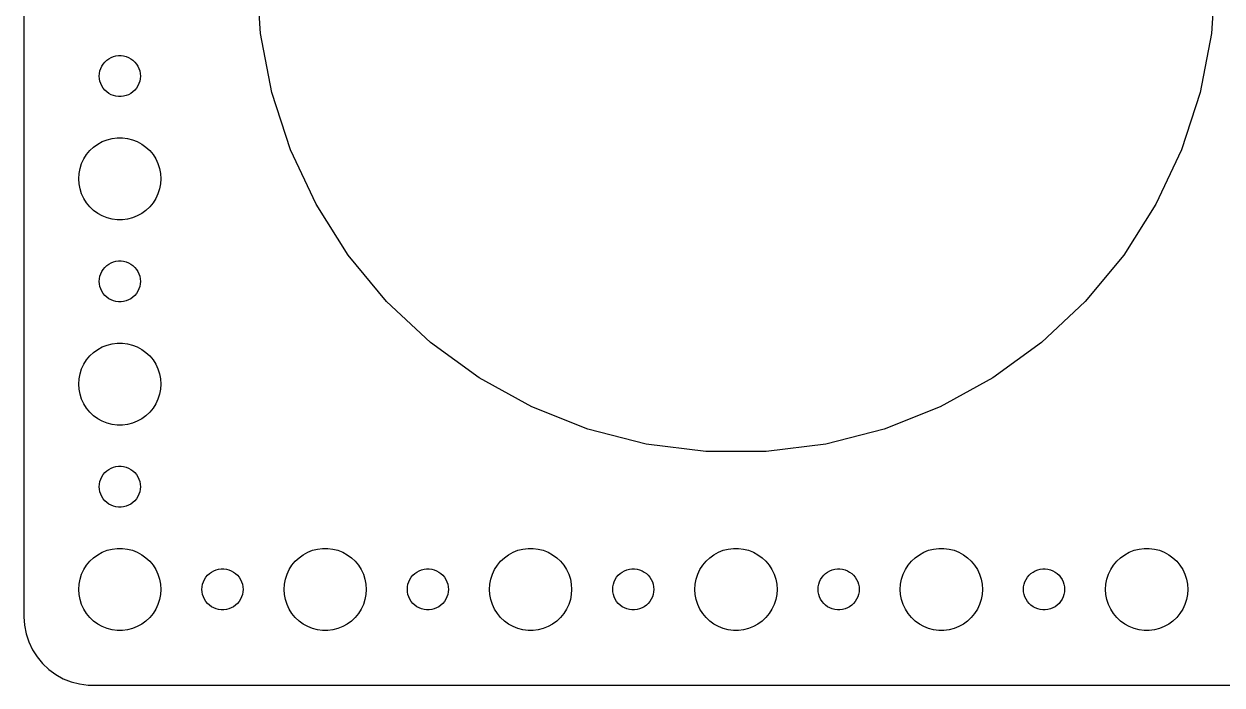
# Model space of a CAD drawing. Header units: metres. Extents: x -202 to 202, y 62 to 280.
# Drawn here: x -202 to -114.5, y 176 to 224.3 of the extents above; entities that cross this region are included whole.
import ezdxf

# ---------------------------------------------------------------- set-up
doc = ezdxf.new("R2010")
doc.units = ezdxf.units.M

msp = doc.modelspace()

# ---------------------------------------------------------------- linework, layer by layer
for p, q in [((-202, 275), (-202, 181)), ((-184.724, 223.613), (-185, 228)), ((-115, 228), (-115.276, 223.613)), ((-183.9, 219.296), (-184.724, 223.613)), ((-115.276, 223.613), (-116.1, 219.296)), ((-196.314, 221.223), (-196.214, 221.382)), ((-196.214, 221.382), (-196.093, 221.527)), ((-196.093, 221.527), (-195.956, 221.656)), ((-195.956, 221.656), (-195.804, 221.766)), ((-195.804, 221.766), (-195.639, 221.857)), ((-195.639, 221.857), (-195.464, 221.927)), ((-195.464, 221.927), (-195.281, 221.973)), ((-195.281, 221.973), (-195.094, 221.997)), ((-195.094, 221.997), (-194.906, 221.997)), ((-194.906, 221.997), (-194.719, 221.973)), ((-194.719, 221.973), (-194.536, 221.927)), ((-194.536, 221.927), (-194.361, 221.857)), ((-194.361, 221.857), (-194.196, 221.766)), ((-194.196, 221.766), (-194.044, 221.656)), ((-194.044, 221.656), (-193.907, 221.527)), ((-193.907, 221.527), (-193.786, 221.382)), ((-193.786, 221.382), (-193.686, 221.223)), ((-196.5, 220.5), (-196.488, 220.688)), ((-196.488, 220.312), (-196.5, 220.5)), ((-196.488, 220.688), (-196.453, 220.873)), ((-196.453, 220.873), (-196.395, 221.052)), ((-196.395, 221.052), (-196.314, 221.223)), ((-193.686, 221.223), (-193.605, 221.052)), ((-193.605, 221.052), (-193.547, 220.873)), ((-193.547, 220.873), (-193.512, 220.688)), ((-193.512, 220.688), (-193.5, 220.5)), ((-193.5, 220.5), (-193.512, 220.312)), ((-196.453, 220.127), (-196.488, 220.312)), ((-196.395, 219.948), (-196.453, 220.127)), ((-196.314, 219.777), (-196.395, 219.948)), ((-196.214, 219.618), (-196.314, 219.777)), ((-193.686, 219.777), (-193.786, 219.618)), ((-193.605, 219.948), (-193.686, 219.777)), ((-193.547, 220.127), (-193.605, 219.948)), ((-193.512, 220.312), (-193.547, 220.127)), ((-196.093, 219.473), (-196.214, 219.618)), ((-195.956, 219.344), (-196.093, 219.473)), ((-195.804, 219.234), (-195.956, 219.344)), ((-195.639, 219.143), (-195.804, 219.234)), ((-195.464, 219.073), (-195.639, 219.143)), ((-195.281, 219.027), (-195.464, 219.073)), ((-195.094, 219.003), (-195.281, 219.027)), ((-194.906, 219.003), (-195.094, 219.003)), ((-194.719, 219.027), (-194.906, 219.003)), ((-194.536, 219.073), (-194.719, 219.027)), ((-194.361, 219.143), (-194.536, 219.073)), ((-194.196, 219.234), (-194.361, 219.143)), ((-194.044, 219.344), (-194.196, 219.234)), ((-193.907, 219.473), (-194.044, 219.344)), ((-193.786, 219.618), (-193.907, 219.473)), ((-182.542, 215.116), (-183.9, 219.296)), ((-116.1, 219.296), (-117.458, 215.116)), ((-197.187, 215.054), (-196.912, 215.312)), ((-196.912, 215.312), (-196.607, 215.533)), ((-196.607, 215.533), (-196.277, 215.714)), ((-196.277, 215.714), (-195.927, 215.853)), ((-195.927, 215.853), (-195.562, 215.947)), ((-195.562, 215.947), (-195.188, 215.994)), ((-195.188, 215.994), (-194.812, 215.994)), ((-194.812, 215.994), (-194.438, 215.947)), ((-194.438, 215.947), (-194.073, 215.853)), ((-194.073, 215.853), (-193.723, 215.714)), ((-193.723, 215.714), (-193.393, 215.533)), ((-193.393, 215.533), (-193.088, 215.312)), ((-193.088, 215.312), (-192.813, 215.054)), ((-197.789, 214.104), (-197.629, 214.445)), ((-197.629, 214.445), (-197.427, 214.763)), ((-197.427, 214.763), (-197.187, 215.054)), ((-192.813, 215.054), (-192.573, 214.763)), ((-192.573, 214.763), (-192.371, 214.445)), ((-192.371, 214.445), (-192.211, 214.104)), ((-180.671, 211.139), (-182.542, 215.116)), ((-117.458, 215.116), (-119.329, 211.139)), ((-197.976, 213.376), (-197.906, 213.746)), ((-197.906, 213.746), (-197.789, 214.104)), ((-192.211, 214.104), (-192.094, 213.746)), ((-192.094, 213.746), (-192.024, 213.376)), ((-198, 213), (-197.976, 213.376)), ((-197.976, 212.624), (-198, 213)), ((-192.024, 213.376), (-192, 213)), ((-192, 213), (-192.024, 212.624)), ((-197.906, 212.254), (-197.976, 212.624)), ((-197.789, 211.896), (-197.906, 212.254)), ((-197.629, 211.555), (-197.789, 211.896)), ((-192.211, 211.896), (-192.371, 211.555)), ((-192.094, 212.254), (-192.211, 211.896)), ((-192.024, 212.624), (-192.094, 212.254)), ((-197.427, 211.237), (-197.629, 211.555)), ((-197.187, 210.946), (-197.427, 211.237)), ((-196.912, 210.688), (-197.187, 210.946)), ((-192.813, 210.946), (-193.088, 210.688)), ((-192.573, 211.237), (-192.813, 210.946)), ((-192.371, 211.555), (-192.573, 211.237)), ((-178.316, 207.428), (-180.671, 211.139)), ((-119.329, 211.139), (-121.684, 207.428)), ((-196.607, 210.467), (-196.912, 210.688)), ((-196.277, 210.286), (-196.607, 210.467)), ((-195.927, 210.147), (-196.277, 210.286)), ((-195.562, 210.053), (-195.927, 210.147)), ((-195.188, 210.006), (-195.562, 210.053)), ((-194.812, 210.006), (-195.188, 210.006)), ((-194.438, 210.053), (-194.812, 210.006)), ((-194.073, 210.147), (-194.438, 210.053)), ((-193.723, 210.286), (-194.073, 210.147)), ((-193.393, 210.467), (-193.723, 210.286)), ((-193.088, 210.688), (-193.393, 210.467)), ((-175.514, 204.041), (-178.316, 207.428)), ((-121.684, 207.428), (-124.486, 204.041)), ((-196.214, 206.382), (-196.093, 206.527)), ((-196.093, 206.527), (-195.956, 206.656)), ((-195.956, 206.656), (-195.804, 206.766)), ((-195.804, 206.766), (-195.639, 206.857)), ((-195.639, 206.857), (-195.464, 206.927)), ((-195.464, 206.927), (-195.281, 206.973)), ((-195.281, 206.973), (-195.094, 206.997)), ((-195.094, 206.997), (-194.906, 206.997)), ((-194.906, 206.997), (-194.719, 206.973)), ((-194.719, 206.973), (-194.536, 206.927)), ((-194.536, 206.927), (-194.361, 206.857)), ((-194.361, 206.857), (-194.196, 206.766)), ((-194.196, 206.766), (-194.044, 206.656)), ((-194.044, 206.656), (-193.907, 206.527)), ((-193.907, 206.527), (-193.786, 206.382)), ((-196.5, 205.5), (-196.488, 205.688)), ((-196.488, 205.688), (-196.453, 205.873)), ((-196.453, 205.873), (-196.395, 206.052)), ((-196.395, 206.052), (-196.314, 206.223)), ((-196.314, 206.223), (-196.214, 206.382)), ((-193.786, 206.382), (-193.686, 206.223)), ((-193.686, 206.223), (-193.605, 206.052)), ((-193.605, 206.052), (-193.547, 205.873)), ((-193.547, 205.873), (-193.512, 205.688)), ((-193.512, 205.688), (-193.5, 205.5)), ((-196.488, 205.312), (-196.5, 205.5)), ((-196.453, 205.127), (-196.488, 205.312)), ((-196.395, 204.948), (-196.453, 205.127)), ((-196.314, 204.777), (-196.395, 204.948)), ((-196.214, 204.618), (-196.314, 204.777)), ((-193.686, 204.777), (-193.786, 204.618)), ((-193.605, 204.948), (-193.686, 204.777)), ((-193.547, 205.127), (-193.605, 204.948)), ((-193.512, 205.312), (-193.547, 205.127)), ((-193.5, 205.5), (-193.512, 205.312)), ((-196.093, 204.473), (-196.214, 204.618)), ((-195.956, 204.344), (-196.093, 204.473)), ((-195.804, 204.234), (-195.956, 204.344)), ((-195.639, 204.143), (-195.804, 204.234)), ((-195.464, 204.073), (-195.639, 204.143)), ((-195.281, 204.027), (-195.464, 204.073)), ((-195.094, 204.003), (-195.281, 204.027)), ((-194.906, 204.003), (-195.094, 204.003)), ((-194.719, 204.027), (-194.906, 204.003)), ((-194.536, 204.073), (-194.719, 204.027)), ((-194.361, 204.143), (-194.536, 204.073)), ((-194.196, 204.234), (-194.361, 204.143)), ((-194.044, 204.344), (-194.196, 204.234)), ((-193.907, 204.473), (-194.044, 204.344)), ((-193.786, 204.618), (-193.907, 204.473)), ((-172.31, 201.032), (-175.514, 204.041)), ((-124.486, 204.041), (-127.69, 201.032)), ((-196.912, 200.312), (-196.607, 200.533)), ((-196.607, 200.533), (-196.277, 200.714)), ((-196.277, 200.714), (-195.927, 200.853)), ((-195.927, 200.853), (-195.562, 200.947)), ((-195.562, 200.947), (-195.188, 200.994)), ((-195.188, 200.994), (-194.812, 200.994)), ((-194.812, 200.994), (-194.438, 200.947)), ((-194.438, 200.947), (-194.073, 200.853)), ((-194.073, 200.853), (-193.723, 200.714)), ((-193.723, 200.714), (-193.393, 200.533)), ((-193.393, 200.533), (-193.088, 200.312)), ((-168.754, 198.449), (-172.31, 201.032)), ((-127.69, 201.032), (-131.246, 198.449)), ((-197.629, 199.445), (-197.427, 199.763)), ((-197.427, 199.763), (-197.187, 200.054)), ((-197.187, 200.054), (-196.912, 200.312)), ((-193.088, 200.312), (-192.813, 200.054)), ((-192.813, 200.054), (-192.573, 199.763)), ((-192.573, 199.763), (-192.371, 199.445)), ((-197.976, 198.376), (-197.906, 198.746)), ((-197.906, 198.746), (-197.789, 199.104)), ((-197.789, 199.104), (-197.629, 199.445)), ((-192.371, 199.445), (-192.211, 199.104)), ((-192.211, 199.104), (-192.094, 198.746)), ((-192.094, 198.746), (-192.024, 198.376)), ((-198, 198), (-197.976, 198.376)), ((-197.976, 197.624), (-198, 198)), ((-192.024, 198.376), (-192, 198)), ((-192, 198), (-192.024, 197.624)), ((-164.902, 196.331), (-168.754, 198.449)), ((-131.246, 198.449), (-135.098, 196.331)), ((-197.906, 197.254), (-197.976, 197.624)), ((-197.789, 196.896), (-197.906, 197.254)), ((-197.629, 196.555), (-197.789, 196.896)), ((-192.211, 196.896), (-192.371, 196.555)), ((-192.094, 197.254), (-192.211, 196.896)), ((-192.024, 197.624), (-192.094, 197.254)), ((-197.427, 196.237), (-197.629, 196.555)), ((-197.187, 195.946), (-197.427, 196.237)), ((-192.573, 196.237), (-192.813, 195.946)), ((-192.371, 196.555), (-192.573, 196.237)), ((-160.816, 194.713), (-164.902, 196.331)), ((-135.098, 196.331), (-139.184, 194.713)), ((-196.912, 195.688), (-197.187, 195.946)), ((-196.607, 195.467), (-196.912, 195.688)), ((-196.277, 195.286), (-196.607, 195.467)), ((-195.927, 195.147), (-196.277, 195.286)), ((-195.562, 195.053), (-195.927, 195.147)), ((-194.073, 195.147), (-194.438, 195.053)), ((-193.723, 195.286), (-194.073, 195.147)), ((-193.393, 195.467), (-193.723, 195.286)), ((-193.088, 195.688), (-193.393, 195.467)), ((-192.813, 195.946), (-193.088, 195.688)), ((-195.188, 195.006), (-195.562, 195.053)), ((-194.812, 195.006), (-195.188, 195.006)), ((-194.438, 195.053), (-194.812, 195.006)), ((-156.558, 193.62), (-160.816, 194.713)), ((-139.184, 194.713), (-143.442, 193.62)), ((-152.198, 193.069), (-156.558, 193.62)), ((-143.442, 193.62), (-147.802, 193.069)), ((-147.802, 193.069), (-152.198, 193.069)), ((-196.093, 191.527), (-195.956, 191.656)), ((-195.956, 191.656), (-195.804, 191.766)), ((-195.804, 191.766), (-195.639, 191.857)), ((-195.639, 191.857), (-195.464, 191.927)), ((-195.464, 191.927), (-195.281, 191.973)), ((-195.281, 191.973), (-195.094, 191.997)), ((-195.094, 191.997), (-194.906, 191.997)), ((-194.906, 191.997), (-194.719, 191.973)), ((-194.719, 191.973), (-194.536, 191.927)), ((-194.536, 191.927), (-194.361, 191.857)), ((-194.361, 191.857), (-194.196, 191.766)), ((-194.196, 191.766), (-194.044, 191.656)), ((-194.044, 191.656), (-193.907, 191.527)), ((-196.488, 190.688), (-196.453, 190.873)), ((-196.453, 190.873), (-196.395, 191.052)), ((-196.395, 191.052), (-196.314, 191.223)), ((-196.314, 191.223), (-196.214, 191.382)), ((-196.214, 191.382), (-196.093, 191.527)), ((-193.907, 191.527), (-193.786, 191.382)), ((-193.786, 191.382), (-193.686, 191.223)), ((-193.686, 191.223), (-193.605, 191.052)), ((-193.605, 191.052), (-193.547, 190.873)), ((-193.547, 190.873), (-193.512, 190.688)), ((-196.5, 190.5), (-196.488, 190.688)), ((-196.488, 190.312), (-196.5, 190.5)), ((-196.453, 190.127), (-196.488, 190.312)), ((-196.395, 189.948), (-196.453, 190.127)), ((-196.314, 189.777), (-196.395, 189.948)), ((-193.605, 189.948), (-193.686, 189.777)), ((-193.547, 190.127), (-193.605, 189.948)), ((-193.512, 190.312), (-193.547, 190.127)), ((-193.512, 190.688), (-193.5, 190.5)), ((-193.5, 190.5), (-193.512, 190.312)), ((-196.214, 189.618), (-196.314, 189.777)), ((-196.093, 189.473), (-196.214, 189.618)), ((-195.956, 189.344), (-196.093, 189.473)), ((-195.804, 189.234), (-195.956, 189.344)), ((-195.639, 189.143), (-195.804, 189.234)), ((-195.464, 189.073), (-195.639, 189.143)), ((-195.281, 189.027), (-195.464, 189.073)), ((-195.094, 189.003), (-195.281, 189.027)), ((-194.906, 189.003), (-195.094, 189.003)), ((-194.719, 189.027), (-194.906, 189.003)), ((-194.536, 189.073), (-194.719, 189.027)), ((-194.361, 189.143), (-194.536, 189.073)), ((-194.196, 189.234), (-194.361, 189.143)), ((-194.044, 189.344), (-194.196, 189.234)), ((-193.907, 189.473), (-194.044, 189.344)), ((-193.786, 189.618), (-193.907, 189.473)), ((-193.686, 189.777), (-193.786, 189.618)), ((-196.912, 185.312), (-196.607, 185.533)), ((-196.607, 185.533), (-196.277, 185.714)), ((-196.277, 185.714), (-195.927, 185.853)), ((-195.927, 185.853), (-195.562, 185.947)), ((-195.562, 185.947), (-195.188, 185.994)), ((-195.188, 185.994), (-194.812, 185.994)), ((-194.812, 185.994), (-194.438, 185.947)), ((-194.438, 185.947), (-194.073, 185.853)), ((-194.073, 185.853), (-193.723, 185.714)), ((-193.723, 185.714), (-193.393, 185.533)), ((-193.393, 185.533), (-193.088, 185.312)), ((-181.912, 185.312), (-181.607, 185.533)), ((-181.607, 185.533), (-181.277, 185.714)), ((-181.277, 185.714), (-180.927, 185.853)), ((-180.927, 185.853), (-180.562, 185.947)), ((-180.562, 185.947), (-180.188, 185.994)), ((-180.188, 185.994), (-179.812, 185.994)), ((-179.812, 185.994), (-179.438, 185.947)), ((-179.438, 185.947), (-179.073, 185.853)), ((-179.073, 185.853), (-178.723, 185.714)), ((-178.723, 185.714), (-178.393, 185.533)), ((-178.393, 185.533), (-178.088, 185.312)), ((-166.912, 185.312), (-166.607, 185.533)), ((-166.607, 185.533), (-166.277, 185.714)), ((-166.277, 185.714), (-165.927, 185.853)), ((-165.927, 185.853), (-165.562, 185.947)), ((-165.562, 185.947), (-165.188, 185.994)), ((-165.188, 185.994), (-164.812, 185.994)), ((-164.812, 185.994), (-164.438, 185.947)), ((-164.438, 185.947), (-164.073, 185.853)), ((-164.073, 185.853), (-163.723, 185.714)), ((-163.723, 185.714), (-163.393, 185.533)), ((-163.393, 185.533), (-163.088, 185.312)), ((-151.912, 185.312), (-151.607, 185.533)), ((-151.607, 185.533), (-151.277, 185.714)), ((-151.277, 185.714), (-150.927, 185.853)), ((-150.927, 185.853), (-150.562, 185.947)), ((-150.562, 185.947), (-150.188, 185.994)), ((-150.188, 185.994), (-149.812, 185.994)), ((-149.812, 185.994), (-149.438, 185.947)), ((-149.438, 185.947), (-149.073, 185.853)), ((-149.073, 185.853), (-148.723, 185.714)), ((-148.723, 185.714), (-148.393, 185.533)), ((-148.393, 185.533), (-148.088, 185.312)), ((-136.912, 185.312), (-136.607, 185.533)), ((-136.607, 185.533), (-136.277, 185.714)), ((-136.277, 185.714), (-135.927, 185.853)), ((-135.927, 185.853), (-135.562, 185.947)), ((-135.562, 185.947), (-135.188, 185.994)), ((-135.188, 185.994), (-134.812, 185.994)), ((-134.812, 185.994), (-134.438, 185.947)), ((-134.438, 185.947), (-134.073, 185.853)), ((-134.073, 185.853), (-133.723, 185.714)), ((-133.723, 185.714), (-133.393, 185.533)), ((-133.393, 185.533), (-133.088, 185.312)), ((-121.912, 185.312), (-121.607, 185.533)), ((-121.607, 185.533), (-121.277, 185.714)), ((-121.277, 185.714), (-120.927, 185.853)), ((-120.927, 185.853), (-120.562, 185.947)), ((-120.562, 185.947), (-120.188, 185.994)), ((-120.188, 185.994), (-119.812, 185.994)), ((-119.812, 185.994), (-119.438, 185.947)), ((-119.438, 185.947), (-119.073, 185.853)), ((-119.073, 185.853), (-118.723, 185.714)), ((-118.723, 185.714), (-118.393, 185.533)), ((-118.393, 185.533), (-118.088, 185.312)), ((-197.629, 184.445), (-197.427, 184.763)), ((-197.427, 184.763), (-197.187, 185.054)), ((-197.187, 185.054), (-196.912, 185.312)), ((-193.088, 185.312), (-192.813, 185.054)), ((-192.813, 185.054), (-192.573, 184.763)), ((-192.573, 184.763), (-192.371, 184.445)), ((-182.629, 184.445), (-182.427, 184.763)), ((-182.427, 184.763), (-182.187, 185.054)), ((-182.187, 185.054), (-181.912, 185.312)), ((-178.088, 185.312), (-177.813, 185.054)), ((-177.813, 185.054), (-177.573, 184.763)), ((-177.573, 184.763), (-177.371, 184.445)), ((-167.629, 184.445), (-167.427, 184.763)), ((-167.427, 184.763), (-167.187, 185.054)), ((-167.187, 185.054), (-166.912, 185.312)), ((-163.088, 185.312), (-162.813, 185.054)), ((-162.813, 185.054), (-162.573, 184.763)), ((-162.573, 184.763), (-162.371, 184.445)), ((-152.629, 184.445), (-152.427, 184.763)), ((-152.427, 184.763), (-152.187, 185.054)), ((-152.187, 185.054), (-151.912, 185.312)), ((-148.088, 185.312), (-147.813, 185.054)), ((-147.813, 185.054), (-147.573, 184.763)), ((-147.573, 184.763), (-147.371, 184.445)), ((-137.629, 184.445), (-137.427, 184.763)), ((-137.427, 184.763), (-137.187, 185.054)), ((-137.187, 185.054), (-136.912, 185.312)), ((-133.088, 185.312), (-132.813, 185.054)), ((-132.813, 185.054), (-132.573, 184.763)), ((-132.573, 184.763), (-132.371, 184.445)), ((-122.629, 184.445), (-122.427, 184.763)), ((-122.427, 184.763), (-122.187, 185.054)), ((-122.187, 185.054), (-121.912, 185.312)), ((-118.088, 185.312), (-117.813, 185.054)), ((-117.813, 185.054), (-117.573, 184.763)), ((-117.573, 184.763), (-117.371, 184.445)), ((-197.906, 183.746), (-197.789, 184.104)), ((-197.789, 184.104), (-197.629, 184.445)), ((-192.371, 184.445), (-192.211, 184.104)), ((-192.211, 184.104), (-192.094, 183.746)), ((-188.814, 183.723), (-188.714, 183.882)), ((-188.714, 183.882), (-188.593, 184.027)), ((-188.593, 184.027), (-188.456, 184.156)), ((-188.456, 184.156), (-188.304, 184.266)), ((-188.304, 184.266), (-188.139, 184.357)), ((-188.139, 184.357), (-187.964, 184.427)), ((-187.964, 184.427), (-187.781, 184.473)), ((-187.781, 184.473), (-187.594, 184.497)), ((-187.594, 184.497), (-187.406, 184.497)), ((-187.406, 184.497), (-187.219, 184.473)), ((-187.219, 184.473), (-187.036, 184.427)), ((-187.036, 184.427), (-186.861, 184.357)), ((-186.861, 184.357), (-186.696, 184.266)), ((-186.696, 184.266), (-186.544, 184.156)), ((-186.544, 184.156), (-186.407, 184.027)), ((-186.407, 184.027), (-186.286, 183.882)), ((-186.286, 183.882), (-186.186, 183.723)), ((-182.906, 183.746), (-182.789, 184.104)), ((-182.789, 184.104), (-182.629, 184.445)), ((-177.371, 184.445), (-177.211, 184.104)), ((-177.211, 184.104), (-177.094, 183.746)), ((-173.814, 183.723), (-173.714, 183.882)), ((-173.714, 183.882), (-173.593, 184.027)), ((-173.593, 184.027), (-173.456, 184.156)), ((-173.456, 184.156), (-173.304, 184.266)), ((-173.304, 184.266), (-173.139, 184.357)), ((-173.139, 184.357), (-172.964, 184.427)), ((-172.964, 184.427), (-172.781, 184.473)), ((-172.781, 184.473), (-172.594, 184.497)), ((-172.594, 184.497), (-172.406, 184.497)), ((-172.406, 184.497), (-172.219, 184.473)), ((-172.219, 184.473), (-172.036, 184.427)), ((-172.036, 184.427), (-171.861, 184.357)), ((-171.861, 184.357), (-171.696, 184.266)), ((-171.696, 184.266), (-171.544, 184.156)), ((-171.544, 184.156), (-171.407, 184.027)), ((-171.407, 184.027), (-171.286, 183.882)), ((-171.286, 183.882), (-171.186, 183.723)), ((-167.906, 183.746), (-167.789, 184.104)), ((-167.789, 184.104), (-167.629, 184.445)), ((-162.371, 184.445), (-162.211, 184.104)), ((-162.211, 184.104), (-162.094, 183.746)), ((-158.814, 183.723), (-158.714, 183.882)), ((-158.714, 183.882), (-158.593, 184.027)), ((-158.593, 184.027), (-158.456, 184.156)), ((-158.456, 184.156), (-158.304, 184.266)), ((-158.304, 184.266), (-158.139, 184.357)), ((-158.139, 184.357), (-157.964, 184.427)), ((-157.964, 184.427), (-157.781, 184.473)), ((-157.781, 184.473), (-157.594, 184.497)), ((-157.594, 184.497), (-157.406, 184.497)), ((-157.406, 184.497), (-157.219, 184.473)), ((-157.219, 184.473), (-157.036, 184.427)), ((-157.036, 184.427), (-156.861, 184.357)), ((-156.861, 184.357), (-156.696, 184.266)), ((-156.696, 184.266), (-156.544, 184.156)), ((-156.544, 184.156), (-156.407, 184.027)), ((-156.407, 184.027), (-156.286, 183.882)), ((-156.286, 183.882), (-156.186, 183.723)), ((-152.906, 183.746), (-152.789, 184.104)), ((-152.789, 184.104), (-152.629, 184.445)), ((-147.371, 184.445), (-147.211, 184.104)), ((-147.211, 184.104), (-147.094, 183.746)), ((-143.814, 183.723), (-143.714, 183.882)), ((-143.714, 183.882), (-143.593, 184.027)), ((-143.593, 184.027), (-143.456, 184.156)), ((-143.456, 184.156), (-143.304, 184.266)), ((-143.304, 184.266), (-143.139, 184.357)), ((-143.139, 184.357), (-142.964, 184.427)), ((-142.964, 184.427), (-142.781, 184.473)), ((-142.781, 184.473), (-142.594, 184.497)), ((-142.594, 184.497), (-142.406, 184.497)), ((-142.406, 184.497), (-142.219, 184.473)), ((-142.219, 184.473), (-142.036, 184.427)), ((-142.036, 184.427), (-141.861, 184.357)), ((-141.861, 184.357), (-141.696, 184.266)), ((-141.696, 184.266), (-141.544, 184.156)), ((-141.544, 184.156), (-141.407, 184.027)), ((-141.407, 184.027), (-141.286, 183.882)), ((-141.286, 183.882), (-141.186, 183.723)), ((-137.906, 183.746), (-137.789, 184.104)), ((-137.789, 184.104), (-137.629, 184.445)), ((-132.371, 184.445), (-132.211, 184.104)), ((-132.211, 184.104), (-132.094, 183.746)), ((-128.814, 183.723), (-128.714, 183.882)), ((-128.714, 183.882), (-128.593, 184.027)), ((-128.593, 184.027), (-128.456, 184.156)), ((-128.456, 184.156), (-128.304, 184.266)), ((-128.304, 184.266), (-128.139, 184.357)), ((-128.139, 184.357), (-127.964, 184.427)), ((-127.964, 184.427), (-127.781, 184.473)), ((-127.781, 184.473), (-127.594, 184.497)), ((-127.594, 184.497), (-127.406, 184.497)), ((-127.406, 184.497), (-127.219, 184.473)), ((-127.219, 184.473), (-127.036, 184.427)), ((-127.036, 184.427), (-126.861, 184.357)), ((-126.861, 184.357), (-126.696, 184.266)), ((-126.696, 184.266), (-126.544, 184.156)), ((-126.544, 184.156), (-126.407, 184.027)), ((-126.407, 184.027), (-126.286, 183.882)), ((-126.286, 183.882), (-126.186, 183.723)), ((-122.906, 183.746), (-122.789, 184.104)), ((-122.789, 184.104), (-122.629, 184.445)), ((-117.371, 184.445), (-117.211, 184.104)), ((-117.211, 184.104), (-117.094, 183.746)), ((-198, 183), (-197.976, 183.376)), ((-197.976, 182.624), (-198, 183)), ((-197.976, 183.376), (-197.906, 183.746)), ((-192.094, 183.746), (-192.024, 183.376)), ((-192.024, 183.376), (-192, 183)), ((-192, 183), (-192.024, 182.624)), ((-189, 183), (-188.988, 183.188)), ((-188.988, 182.812), (-189, 183)), ((-188.988, 183.188), (-188.953, 183.373)), ((-188.953, 183.373), (-188.895, 183.552)), ((-188.895, 183.552), (-188.814, 183.723)), ((-186.186, 183.723), (-186.105, 183.552)), ((-186.105, 183.552), (-186.047, 183.373)), ((-186.047, 183.373), (-186.012, 183.188)), ((-186.012, 183.188), (-186, 183)), ((-186, 183), (-186.012, 182.812)), ((-183, 183), (-182.976, 183.376)), ((-182.976, 182.624), (-183, 183)), ((-182.976, 183.376), (-182.906, 183.746)), ((-177.094, 183.746), (-177.024, 183.376)), ((-177.024, 183.376), (-177, 183)), ((-177, 183), (-177.024, 182.624)), ((-174, 183), (-173.988, 183.188)), ((-173.988, 182.812), (-174, 183)), ((-173.988, 183.188), (-173.953, 183.373)), ((-173.953, 183.373), (-173.895, 183.552)), ((-173.895, 183.552), (-173.814, 183.723)), ((-171.186, 183.723), (-171.105, 183.552)), ((-171.105, 183.552), (-171.047, 183.373)), ((-171.047, 183.373), (-171.012, 183.188)), ((-171.012, 183.188), (-171, 183)), ((-171, 183), (-171.012, 182.812)), ((-168, 183), (-167.976, 183.376)), ((-167.976, 182.624), (-168, 183)), ((-167.976, 183.376), (-167.906, 183.746)), ((-162.094, 183.746), (-162.024, 183.376)), ((-162.024, 183.376), (-162, 183)), ((-162, 183), (-162.024, 182.624)), ((-159, 183), (-158.988, 183.188)), ((-158.988, 182.812), (-159, 183)), ((-158.988, 183.188), (-158.953, 183.373)), ((-158.953, 183.373), (-158.895, 183.552)), ((-158.895, 183.552), (-158.814, 183.723)), ((-156.186, 183.723), (-156.105, 183.552)), ((-156.105, 183.552), (-156.047, 183.373)), ((-156.047, 183.373), (-156.012, 183.188)), ((-156.012, 183.188), (-156, 183)), ((-156, 183), (-156.012, 182.812)), ((-153, 183), (-152.976, 183.376)), ((-152.976, 182.624), (-153, 183)), ((-152.976, 183.376), (-152.906, 183.746)), ((-147.094, 183.746), (-147.024, 183.376)), ((-147.024, 183.376), (-147, 183)), ((-147, 183), (-147.024, 182.624)), ((-144, 183), (-143.988, 183.188)), ((-143.988, 182.812), (-144, 183)), ((-143.988, 183.188), (-143.953, 183.373)), ((-143.953, 183.373), (-143.895, 183.552)), ((-143.895, 183.552), (-143.814, 183.723)), ((-141.186, 183.723), (-141.105, 183.552)), ((-141.105, 183.552), (-141.047, 183.373)), ((-141.047, 183.373), (-141.012, 183.188)), ((-141.012, 183.188), (-141, 183)), ((-141, 183), (-141.012, 182.812)), ((-138, 183), (-137.976, 183.376)), ((-137.976, 182.624), (-138, 183)), ((-137.976, 183.376), (-137.906, 183.746)), ((-132.094, 183.746), (-132.024, 183.376)), ((-132.024, 183.376), (-132, 183)), ((-132, 183), (-132.024, 182.624)), ((-129, 183), (-128.988, 183.188)), ((-128.988, 182.812), (-129, 183)), ((-128.988, 183.188), (-128.953, 183.373)), ((-128.953, 183.373), (-128.895, 183.552)), ((-128.895, 183.552), (-128.814, 183.723)), ((-126.186, 183.723), (-126.105, 183.552)), ((-126.105, 183.552), (-126.047, 183.373)), ((-126.047, 183.373), (-126.012, 183.188)), ((-126.012, 183.188), (-126, 183)), ((-126, 183), (-126.012, 182.812)), ((-123, 183), (-122.976, 183.376)), ((-122.976, 182.624), (-123, 183)), ((-122.976, 183.376), (-122.906, 183.746)), ((-117.094, 183.746), (-117.024, 183.376)), ((-117.024, 183.376), (-117, 183)), ((-117, 183), (-117.024, 182.624)), ((-197.906, 182.254), (-197.976, 182.624)), ((-197.789, 181.896), (-197.906, 182.254)), ((-192.094, 182.254), (-192.211, 181.896)), ((-192.024, 182.624), (-192.094, 182.254)), ((-188.953, 182.627), (-188.988, 182.812)), ((-188.895, 182.448), (-188.953, 182.627)), ((-188.814, 182.277), (-188.895, 182.448)), ((-188.714, 182.118), (-188.814, 182.277)), ((-188.593, 181.973), (-188.714, 182.118)), ((-186.286, 182.118), (-186.407, 181.973)), ((-186.186, 182.277), (-186.286, 182.118)), ((-186.105, 182.448), (-186.186, 182.277)), ((-186.047, 182.627), (-186.105, 182.448)), ((-186.012, 182.812), (-186.047, 182.627)), ((-182.906, 182.254), (-182.976, 182.624)), ((-182.789, 181.896), (-182.906, 182.254)), ((-177.094, 182.254), (-177.211, 181.896)), ((-177.024, 182.624), (-177.094, 182.254)), ((-173.953, 182.627), (-173.988, 182.812)), ((-173.895, 182.448), (-173.953, 182.627)), ((-173.814, 182.277), (-173.895, 182.448)), ((-173.714, 182.118), (-173.814, 182.277)), ((-173.593, 181.973), (-173.714, 182.118)), ((-171.286, 182.118), (-171.407, 181.973)), ((-171.186, 182.277), (-171.286, 182.118)), ((-171.105, 182.448), (-171.186, 182.277)), ((-171.047, 182.627), (-171.105, 182.448)), ((-171.012, 182.812), (-171.047, 182.627)), ((-167.906, 182.254), (-167.976, 182.624)), ((-167.789, 181.896), (-167.906, 182.254)), ((-162.094, 182.254), (-162.211, 181.896)), ((-162.024, 182.624), (-162.094, 182.254)), ((-158.953, 182.627), (-158.988, 182.812)), ((-158.895, 182.448), (-158.953, 182.627)), ((-158.814, 182.277), (-158.895, 182.448)), ((-158.714, 182.118), (-158.814, 182.277)), ((-158.593, 181.973), (-158.714, 182.118)), ((-156.286, 182.118), (-156.407, 181.973)), ((-156.186, 182.277), (-156.286, 182.118)), ((-156.105, 182.448), (-156.186, 182.277)), ((-156.047, 182.627), (-156.105, 182.448)), ((-156.012, 182.812), (-156.047, 182.627)), ((-152.906, 182.254), (-152.976, 182.624)), ((-152.789, 181.896), (-152.906, 182.254)), ((-147.094, 182.254), (-147.211, 181.896)), ((-147.024, 182.624), (-147.094, 182.254)), ((-143.953, 182.627), (-143.988, 182.812)), ((-143.895, 182.448), (-143.953, 182.627)), ((-143.814, 182.277), (-143.895, 182.448)), ((-143.714, 182.118), (-143.814, 182.277)), ((-143.593, 181.973), (-143.714, 182.118)), ((-141.286, 182.118), (-141.407, 181.973)), ((-141.186, 182.277), (-141.286, 182.118)), ((-141.105, 182.448), (-141.186, 182.277)), ((-141.047, 182.627), (-141.105, 182.448)), ((-141.012, 182.812), (-141.047, 182.627)), ((-137.906, 182.254), (-137.976, 182.624)), ((-137.789, 181.896), (-137.906, 182.254)), ((-132.094, 182.254), (-132.211, 181.896)), ((-132.024, 182.624), (-132.094, 182.254)), ((-128.953, 182.627), (-128.988, 182.812)), ((-128.895, 182.448), (-128.953, 182.627)), ((-128.814, 182.277), (-128.895, 182.448)), ((-128.714, 182.118), (-128.814, 182.277)), ((-128.593, 181.973), (-128.714, 182.118)), ((-126.286, 182.118), (-126.407, 181.973)), ((-126.186, 182.277), (-126.286, 182.118)), ((-126.105, 182.448), (-126.186, 182.277)), ((-126.047, 182.627), (-126.105, 182.448)), ((-126.012, 182.812), (-126.047, 182.627)), ((-122.906, 182.254), (-122.976, 182.624)), ((-122.789, 181.896), (-122.906, 182.254)), ((-117.094, 182.254), (-117.211, 181.896)), ((-117.024, 182.624), (-117.094, 182.254)), ((-197.629, 181.555), (-197.789, 181.896)), ((-197.427, 181.237), (-197.629, 181.555)), ((-197.187, 180.946), (-197.427, 181.237)), ((-192.573, 181.237), (-192.813, 180.946)), ((-192.371, 181.555), (-192.573, 181.237)), ((-192.211, 181.896), (-192.371, 181.555)), ((-188.456, 181.844), (-188.593, 181.973)), ((-188.304, 181.734), (-188.456, 181.844)), ((-188.139, 181.643), (-188.304, 181.734)), ((-187.964, 181.573), (-188.139, 181.643)), ((-187.781, 181.527), (-187.964, 181.573)), ((-187.594, 181.503), (-187.781, 181.527)), ((-187.406, 181.503), (-187.594, 181.503)), ((-187.219, 181.527), (-187.406, 181.503)), ((-187.036, 181.573), (-187.219, 181.527)), ((-186.861, 181.643), (-187.036, 181.573)), ((-186.696, 181.734), (-186.861, 181.643)), ((-186.544, 181.844), (-186.696, 181.734)), ((-186.407, 181.973), (-186.544, 181.844)), ((-182.629, 181.555), (-182.789, 181.896)), ((-182.427, 181.237), (-182.629, 181.555)), ((-182.187, 180.946), (-182.427, 181.237)), ((-177.573, 181.237), (-177.813, 180.946)), ((-177.371, 181.555), (-177.573, 181.237)), ((-177.211, 181.896), (-177.371, 181.555)), ((-173.456, 181.844), (-173.593, 181.973)), ((-173.304, 181.734), (-173.456, 181.844)), ((-173.139, 181.643), (-173.304, 181.734)), ((-172.964, 181.573), (-173.139, 181.643)), ((-172.781, 181.527), (-172.964, 181.573)), ((-172.594, 181.503), (-172.781, 181.527)), ((-172.406, 181.503), (-172.594, 181.503)), ((-172.219, 181.527), (-172.406, 181.503)), ((-172.036, 181.573), (-172.219, 181.527)), ((-171.861, 181.643), (-172.036, 181.573)), ((-171.696, 181.734), (-171.861, 181.643)), ((-171.544, 181.844), (-171.696, 181.734)), ((-171.407, 181.973), (-171.544, 181.844)), ((-167.629, 181.555), (-167.789, 181.896)), ((-167.427, 181.237), (-167.629, 181.555)), ((-167.187, 180.946), (-167.427, 181.237)), ((-162.573, 181.237), (-162.813, 180.946)), ((-162.371, 181.555), (-162.573, 181.237)), ((-162.211, 181.896), (-162.371, 181.555)), ((-158.456, 181.844), (-158.593, 181.973)), ((-158.304, 181.734), (-158.456, 181.844)), ((-158.139, 181.643), (-158.304, 181.734)), ((-157.964, 181.573), (-158.139, 181.643)), ((-157.781, 181.527), (-157.964, 181.573)), ((-157.594, 181.503), (-157.781, 181.527)), ((-157.406, 181.503), (-157.594, 181.503)), ((-157.219, 181.527), (-157.406, 181.503)), ((-157.036, 181.573), (-157.219, 181.527)), ((-156.861, 181.643), (-157.036, 181.573)), ((-156.696, 181.734), (-156.861, 181.643)), ((-156.544, 181.844), (-156.696, 181.734)), ((-156.407, 181.973), (-156.544, 181.844)), ((-152.629, 181.555), (-152.789, 181.896)), ((-152.427, 181.237), (-152.629, 181.555)), ((-152.187, 180.946), (-152.427, 181.237)), ((-147.573, 181.237), (-147.813, 180.946)), ((-147.371, 181.555), (-147.573, 181.237)), ((-147.211, 181.896), (-147.371, 181.555)), ((-143.456, 181.844), (-143.593, 181.973)), ((-143.304, 181.734), (-143.456, 181.844)), ((-143.139, 181.643), (-143.304, 181.734)), ((-142.964, 181.573), (-143.139, 181.643)), ((-142.781, 181.527), (-142.964, 181.573)), ((-142.594, 181.503), (-142.781, 181.527)), ((-142.406, 181.503), (-142.594, 181.503)), ((-142.219, 181.527), (-142.406, 181.503)), ((-142.036, 181.573), (-142.219, 181.527)), ((-141.861, 181.643), (-142.036, 181.573)), ((-141.696, 181.734), (-141.861, 181.643)), ((-141.544, 181.844), (-141.696, 181.734)), ((-141.407, 181.973), (-141.544, 181.844)), ((-137.629, 181.555), (-137.789, 181.896)), ((-137.427, 181.237), (-137.629, 181.555)), ((-137.187, 180.946), (-137.427, 181.237)), ((-132.573, 181.237), (-132.813, 180.946)), ((-132.371, 181.555), (-132.573, 181.237)), ((-132.211, 181.896), (-132.371, 181.555)), ((-128.456, 181.844), (-128.593, 181.973)), ((-128.304, 181.734), (-128.456, 181.844)), ((-128.139, 181.643), (-128.304, 181.734)), ((-127.964, 181.573), (-128.139, 181.643)), ((-127.781, 181.527), (-127.964, 181.573)), ((-127.594, 181.503), (-127.781, 181.527)), ((-127.406, 181.503), (-127.594, 181.503)), ((-127.219, 181.527), (-127.406, 181.503)), ((-127.036, 181.573), (-127.219, 181.527)), ((-126.861, 181.643), (-127.036, 181.573)), ((-126.696, 181.734), (-126.861, 181.643)), ((-126.544, 181.844), (-126.696, 181.734)), ((-126.407, 181.973), (-126.544, 181.844)), ((-122.629, 181.555), (-122.789, 181.896)), ((-122.427, 181.237), (-122.629, 181.555)), ((-122.187, 180.946), (-122.427, 181.237)), ((-117.573, 181.237), (-117.813, 180.946)), ((-117.371, 181.555), (-117.573, 181.237)), ((-117.211, 181.896), (-117.371, 181.555)), ((-202, 181), (-201.961, 180.373)), ((-201.961, 180.373), (-201.843, 179.757)), ((-196.912, 180.688), (-197.187, 180.946)), ((-196.607, 180.467), (-196.912, 180.688)), ((-196.277, 180.286), (-196.607, 180.467)), ((-195.927, 180.147), (-196.277, 180.286)), ((-193.723, 180.286), (-194.073, 180.147)), ((-193.393, 180.467), (-193.723, 180.286)), ((-193.088, 180.688), (-193.393, 180.467)), ((-192.813, 180.946), (-193.088, 180.688)), ((-181.912, 180.688), (-182.187, 180.946)), ((-181.607, 180.467), (-181.912, 180.688)), ((-181.277, 180.286), (-181.607, 180.467)), ((-180.927, 180.147), (-181.277, 180.286)), ((-178.723, 180.286), (-179.073, 180.147)), ((-178.393, 180.467), (-178.723, 180.286)), ((-178.088, 180.688), (-178.393, 180.467)), ((-177.813, 180.946), (-178.088, 180.688)), ((-166.912, 180.688), (-167.187, 180.946)), ((-166.607, 180.467), (-166.912, 180.688)), ((-166.277, 180.286), (-166.607, 180.467)), ((-165.927, 180.147), (-166.277, 180.286)), ((-163.723, 180.286), (-164.073, 180.147)), ((-163.393, 180.467), (-163.723, 180.286)), ((-163.088, 180.688), (-163.393, 180.467)), ((-162.813, 180.946), (-163.088, 180.688)), ((-151.912, 180.688), (-152.187, 180.946)), ((-151.607, 180.467), (-151.912, 180.688)), ((-151.277, 180.286), (-151.607, 180.467)), ((-150.927, 180.147), (-151.277, 180.286)), ((-148.723, 180.286), (-149.073, 180.147)), ((-148.393, 180.467), (-148.723, 180.286)), ((-148.088, 180.688), (-148.393, 180.467)), ((-147.813, 180.946), (-148.088, 180.688)), ((-136.912, 180.688), (-137.187, 180.946)), ((-136.607, 180.467), (-136.912, 180.688)), ((-136.277, 180.286), (-136.607, 180.467)), ((-135.927, 180.147), (-136.277, 180.286)), ((-133.723, 180.286), (-134.073, 180.147)), ((-133.393, 180.467), (-133.723, 180.286)), ((-133.088, 180.688), (-133.393, 180.467)), ((-132.813, 180.946), (-133.088, 180.688)), ((-121.912, 180.688), (-122.187, 180.946)), ((-121.607, 180.467), (-121.912, 180.688)), ((-121.277, 180.286), (-121.607, 180.467)), ((-120.927, 180.147), (-121.277, 180.286)), ((-118.723, 180.286), (-119.073, 180.147)), ((-118.393, 180.467), (-118.723, 180.286)), ((-118.088, 180.688), (-118.393, 180.467)), ((-117.813, 180.946), (-118.088, 180.688)), ((-201.843, 179.757), (-201.649, 179.159)), ((-195.562, 180.053), (-195.927, 180.147)), ((-195.188, 180.006), (-195.562, 180.053)), ((-194.812, 180.006), (-195.188, 180.006)), ((-194.438, 180.053), (-194.812, 180.006)), ((-194.073, 180.147), (-194.438, 180.053)), ((-180.562, 180.053), (-180.927, 180.147)), ((-180.188, 180.006), (-180.562, 180.053)), ((-179.812, 180.006), (-180.188, 180.006)), ((-179.438, 180.053), (-179.812, 180.006)), ((-179.073, 180.147), (-179.438, 180.053)), ((-165.562, 180.053), (-165.927, 180.147)), ((-165.188, 180.006), (-165.562, 180.053)), ((-164.812, 180.006), (-165.188, 180.006)), ((-164.438, 180.053), (-164.812, 180.006)), ((-164.073, 180.147), (-164.438, 180.053)), ((-150.562, 180.053), (-150.927, 180.147)), ((-150.188, 180.006), (-150.562, 180.053)), ((-149.812, 180.006), (-150.188, 180.006)), ((-149.438, 180.053), (-149.812, 180.006)), ((-149.073, 180.147), (-149.438, 180.053)), ((-135.562, 180.053), (-135.927, 180.147)), ((-135.188, 180.006), (-135.562, 180.053)), ((-134.812, 180.006), (-135.188, 180.006)), ((-134.438, 180.053), (-134.812, 180.006)), ((-134.073, 180.147), (-134.438, 180.053)), ((-120.562, 180.053), (-120.927, 180.147)), ((-120.188, 180.006), (-120.562, 180.053)), ((-119.812, 180.006), (-120.188, 180.006)), ((-119.438, 180.053), (-119.812, 180.006)), ((-119.073, 180.147), (-119.438, 180.053)), ((-201.649, 179.159), (-201.382, 178.591)), ((-201.382, 178.591), (-201.045, 178.061)), ((-201.045, 178.061), (-200.645, 177.577)), ((-200.645, 177.577), (-200.187, 177.147)), ((-200.187, 177.147), (-199.679, 176.778)), ((-199.679, 176.778), (-199.129, 176.476)), ((-199.129, 176.476), (-198.545, 176.245)), ((-198.545, 176.245), (-197.937, 176.089)), ((-197.937, 176.089), (-197.314, 176.01)), ((-197.314, 176.01), (197.314, 176.01))]:
    msp.add_line(p, q)

doc.saveas('drawing.dxf')
